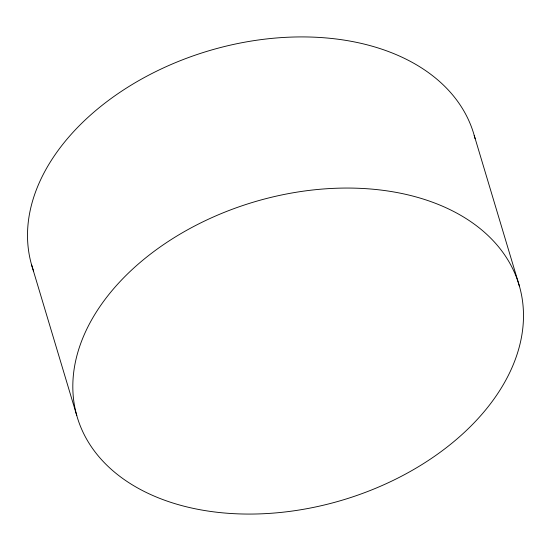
<?xml version="1.0" encoding="UTF-8"?>
<svg xmlns="http://www.w3.org/2000/svg" width="551" height="551" viewBox="0 0 551 551"><rect width="100%" height="100%" fill="white"/><g stroke="black" fill="none" stroke-linecap="round" stroke-linejoin="round"><path stroke-width="0.83" d="M474.211 135.401L519.524 286.548A230.587 155.492 -16.7 0 1 223.975 512.967A230.587 155.492 -16.7 0 1 150.974 253.708A230.587 155.492 -16.7 0 1 519.524 286.548M31.476 264.452L76.789 415.599M33.549 270.982A230.587 155.492 -16.7 0 1 208.257 50.961A230.587 155.492 -16.7 0 1 475.086 138.714"/></g></svg>
